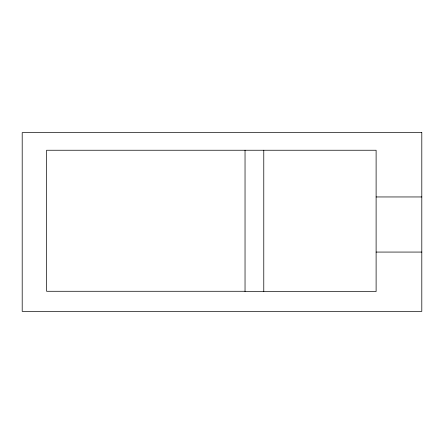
<?xml version="1.0" encoding="UTF-8"?>
<svg xmlns="http://www.w3.org/2000/svg" width="444" height="444" viewBox="0 0 444 444"><rect width="100%" height="100%" fill="white"/><g stroke="black" fill="none" stroke-linecap="round" stroke-linejoin="round"><path stroke-width="0.67" d="M376.112 196.953L421.8 196.953M376.112 252.07L421.8 252.07M245.038 291.281L46.592 291.281L46.592 150.244L376.112 150.244L376.112 291.541L245.038 291.541L245.038 150.244M263.775 150.244L263.775 291.541M421.8 132.628L22.2 132.628L22.2 311.372L421.8 311.372L421.8 132.628"/></g></svg>
